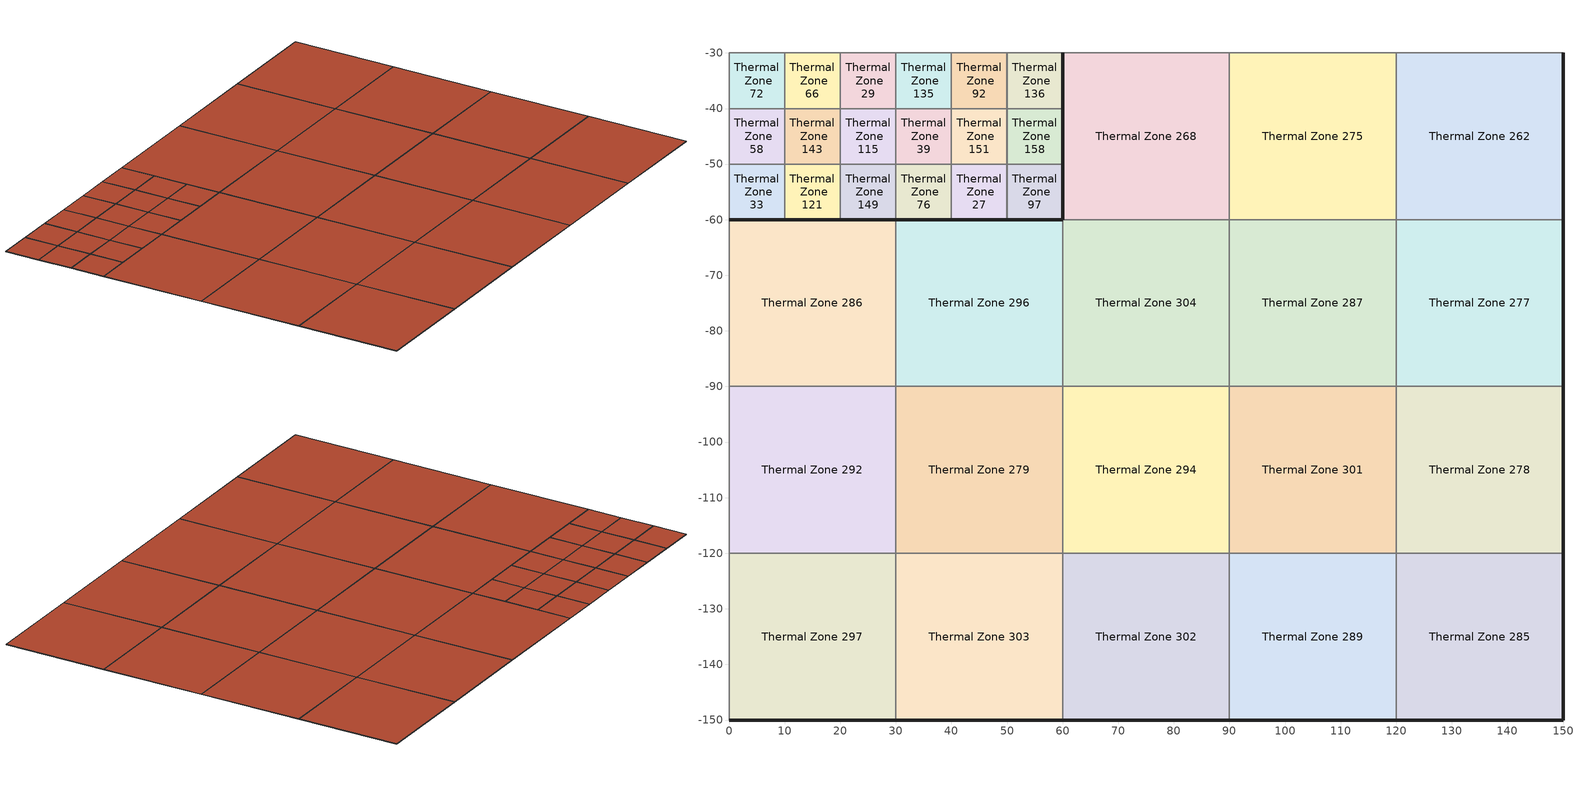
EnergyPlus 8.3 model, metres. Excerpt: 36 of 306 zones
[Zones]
Thermal Zone 115
 floor ground (ASHRAE 90.1-2004 ExtWall Mass ClimateZone 6): 20,-40 30,-40 30,-50 20,-50 z-0.1
 wall to Thermal Zone 29 (ASHRAE 90.1-2004 ExtWall Mass ClimateZone 6 Reversed): 30,-40 20,-40 z-0.1:0
 wall to Thermal Zone 39 (ASHRAE 90.1-2004 ExtWall Mass ClimateZone 6): 30,-50 30,-40 z-0.1:0
 wall to Thermal Zone 149 (ASHRAE 90.1-2004 ExtWall Mass ClimateZone 6 Reversed): 20,-50 30,-50 z-0.1:0
 wall to Thermal Zone 143 (ASHRAE 90.1-2004 ExtWall Mass ClimateZone 6 Reversed): 20,-40 20,-50 z-0.1:0
 roof outside (ASHRAE 90.1-2004 ExtWall Mass ClimateZone 6): 20,-50 30,-50 30,-40 20,-40 z0
Thermal Zone 121
 floor ground (ASHRAE 90.1-2004 ExtWall Mass ClimateZone 6): 10,-50 20,-50 20,-60 10,-60 z-0.1
 wall outside (ASHRAE 90.1-2004 ExtWall Mass ClimateZone 6): 10,-60 20,-60 z-0.1:0
 wall to Thermal Zone 143 (ASHRAE 90.1-2004 ExtWall Mass ClimateZone 6): 20,-50 10,-50 z-0.1:0
 wall to Thermal Zone 149 (ASHRAE 90.1-2004 ExtWall Mass ClimateZone 6): 20,-60 20,-50 z-0.1:0
 wall to Thermal Zone 33 (ASHRAE 90.1-2004 ExtWall Mass ClimateZone 6 Reversed): 10,-50 10,-60 z-0.1:0
 roof outside (ASHRAE 90.1-2004 ExtWall Mass ClimateZone 6): 10,-60 20,-60 20,-50 10,-50 z0
Thermal Zone 135
 floor ground (ASHRAE 90.1-2004 ExtWall Mass ClimateZone 6): 30,-30 40,-30 40,-40 30,-40 z-0.1
 wall to Thermal Zone 50 (ASHRAE 90.1-2004 ExtWall Mass ClimateZone 6 Reversed): 40,-30 30,-30 z-0.1:0
 wall to Thermal Zone 92 (ASHRAE 90.1-2004 ExtWall Mass ClimateZone 6): 40,-40 40,-30 z-0.1:0
 wall to Thermal Zone 39 (ASHRAE 90.1-2004 ExtWall Mass ClimateZone 6): 30,-40 40,-40 z-0.1:0
 wall to Thermal Zone 29 (ASHRAE 90.1-2004 ExtWall Mass ClimateZone 6 Reversed): 30,-30 30,-40 z-0.1:0
 roof outside (ASHRAE 90.1-2004 ExtWall Mass ClimateZone 6): 30,-40 40,-40 40,-30 30,-30 z0
Thermal Zone 136
 floor ground (ASHRAE 90.1-2004 ExtWall Mass ClimateZone 6): 50,-30 60,-30 60,-40 50,-40 z-0.1
 wall outside (ASHRAE 90.1-2004 ExtWall Mass ClimateZone 6): 60,-40 60,-30 z-0.1:0
 wall to Thermal Zone 68 (ASHRAE 90.1-2004 ExtWall Mass ClimateZone 6 Reversed): 60,-30 50,-30 z-0.1:0
 wall to Thermal Zone 158 (ASHRAE 90.1-2004 ExtWall Mass ClimateZone 6): 50,-40 60,-40 z-0.1:0
 wall to Thermal Zone 92 (ASHRAE 90.1-2004 ExtWall Mass ClimateZone 6 Reversed): 50,-30 50,-40 z-0.1:0
 roof outside (ASHRAE 90.1-2004 ExtWall Mass ClimateZone 6): 50,-40 60,-40 60,-30 50,-30 z0
Thermal Zone 143
 floor ground (ASHRAE 90.1-2004 ExtWall Mass ClimateZone 6): 10,-40 20,-40 20,-50 10,-50 z-0.1
 wall to Thermal Zone 66 (ASHRAE 90.1-2004 ExtWall Mass ClimateZone 6 Reversed): 20,-40 10,-40 z-0.1:0
 wall to Thermal Zone 58 (ASHRAE 90.1-2004 ExtWall Mass ClimateZone 6 Reversed): 10,-40 10,-50 z-0.1:0
 roof outside (ASHRAE 90.1-2004 ExtWall Mass ClimateZone 6): 10,-50 20,-50 20,-40 10,-40 z0
Thermal Zone 149
 floor ground (ASHRAE 90.1-2004 ExtWall Mass ClimateZone 6): 20,-50 30,-50 30,-60 20,-60 z-0.1
 wall outside (ASHRAE 90.1-2004 ExtWall Mass ClimateZone 6): 20,-60 30,-60 z-0.1:0
 wall to Thermal Zone 76 (ASHRAE 90.1-2004 ExtWall Mass ClimateZone 6): 30,-60 30,-50 z-0.1:0
 roof outside (ASHRAE 90.1-2004 ExtWall Mass ClimateZone 6): 20,-60 30,-60 30,-50 20,-50 z0
Thermal Zone 151
 floor ground (ASHRAE 90.1-2004 ExtWall Mass ClimateZone 6): 40,-40 50,-40 50,-50 40,-50 z-0.1
 wall to Thermal Zone 92 (ASHRAE 90.1-2004 ExtWall Mass ClimateZone 6 Reversed): 50,-40 40,-40 z-0.1:0
 wall to Thermal Zone 158 (ASHRAE 90.1-2004 ExtWall Mass ClimateZone 6): 50,-50 50,-40 z-0.1:0
 wall to Thermal Zone 27 (ASHRAE 90.1-2004 ExtWall Mass ClimateZone 6 Reversed): 40,-50 50,-50 z-0.1:0
 wall to Thermal Zone 39 (ASHRAE 90.1-2004 ExtWall Mass ClimateZone 6 Reversed): 40,-40 40,-50 z-0.1:0
 roof outside (ASHRAE 90.1-2004 ExtWall Mass ClimateZone 6): 40,-50 50,-50 50,-40 40,-40 z0
Thermal Zone 158
 floor ground (ASHRAE 90.1-2004 ExtWall Mass ClimateZone 6): 50,-40 60,-40 60,-50 50,-50 z-0.1
 wall outside (ASHRAE 90.1-2004 ExtWall Mass ClimateZone 6): 60,-50 60,-40 z-0.1:0
 wall to Thermal Zone 97 (ASHRAE 90.1-2004 ExtWall Mass ClimateZone 6 Reversed): 50,-50 60,-50 z-0.1:0
 roof outside (ASHRAE 90.1-2004 ExtWall Mass ClimateZone 6): 50,-50 60,-50 60,-40 50,-40 z0
Thermal Zone 262
 floor ground (ASHRAE 90.1-2004 ExtWall Mass ClimateZone 6): 120,-30 150,-30 150,-60 120,-60 z-0.1
 wall outside (ASHRAE 90.1-2004 ExtWall Mass ClimateZone 6): 150,-60 150,-30 z-0.1:0
 wall to Thermal Zone 258 (ASHRAE 90.1-2004 ExtWall Mass ClimateZone 6 Reversed): 150,-30 120,-30 z-0.1:0
 wall to Thermal Zone 277 (ASHRAE 90.1-2004 ExtWall Mass ClimateZone 6): 120,-60 150,-60 z-0.1:0
 wall to Thermal Zone 275 (ASHRAE 90.1-2004 ExtWall Mass ClimateZone 6 Reversed): 120,-30 120,-60 z-0.1:0
 roof outside (ASHRAE 90.1-2004 ExtWall Mass ClimateZone 6): 120,-60 150,-60 150,-30 120,-30 z0
Thermal Zone 268
 floor ground (ASHRAE 90.1-2004 ExtWall Mass ClimateZone 6): 60,-30 90,-30 90,-60 60,-60 z-0.1
 wall outside (ASHRAE 90.1-2004 ExtWall Mass ClimateZone 6): 60,-30 60,-60 z-0.1:0
 wall to Thermal Zone 247 (ASHRAE 90.1-2004 ExtWall Mass ClimateZone 6 Reversed): 90,-30 60,-30 z-0.1:0
 wall to Thermal Zone 275 (ASHRAE 90.1-2004 ExtWall Mass ClimateZone 6): 90,-60 90,-30 z-0.1:0
 wall to Thermal Zone 304 (ASHRAE 90.1-2004 ExtWall Mass ClimateZone 6): 60,-60 90,-60 z-0.1:0
 roof outside (ASHRAE 90.1-2004 ExtWall Mass ClimateZone 6): 60,-60 90,-60 90,-30 60,-30 z0
Thermal Zone 27
 floor ground (ASHRAE 90.1-2004 ExtWall Mass ClimateZone 6): 40,-50 50,-50 50,-60 40,-60 z-0.1
 wall outside (ASHRAE 90.1-2004 ExtWall Mass ClimateZone 6): 40,-60 50,-60 z-0.1:0
 wall to Thermal Zone 97 (ASHRAE 90.1-2004 ExtWall Mass ClimateZone 6): 50,-60 50,-50 z-0.1:0
 wall to Thermal Zone 76 (ASHRAE 90.1-2004 ExtWall Mass ClimateZone 6 Reversed): 40,-50 40,-60 z-0.1:0
 roof outside (ASHRAE 90.1-2004 ExtWall Mass ClimateZone 6): 40,-60 50,-60 50,-50 40,-50 z0
Thermal Zone 275
 floor ground (ASHRAE 90.1-2004 ExtWall Mass ClimateZone 6): 90,-30 120,-30 120,-60 90,-60 z-0.1
 wall to Thermal Zone 250 (ASHRAE 90.1-2004 ExtWall Mass ClimateZone 6 Reversed): 120,-30 90,-30 z-0.1:0
 wall to Thermal Zone 287 (ASHRAE 90.1-2004 ExtWall Mass ClimateZone 6): 90,-60 120,-60 z-0.1:0
 roof outside (ASHRAE 90.1-2004 ExtWall Mass ClimateZone 6): 90,-60 120,-60 120,-30 90,-30 z0
Thermal Zone 277
 floor ground (ASHRAE 90.1-2004 ExtWall Mass ClimateZone 6): 120,-60 150,-60 150,-90 120,-90 z-0.1
 wall outside (ASHRAE 90.1-2004 ExtWall Mass ClimateZone 6): 150,-90 150,-60 z-0.1:0
 wall to Thermal Zone 278 (ASHRAE 90.1-2004 ExtWall Mass ClimateZone 6): 120,-90 150,-90 z-0.1:0
 wall to Thermal Zone 287 (ASHRAE 90.1-2004 ExtWall Mass ClimateZone 6 Reversed): 120,-60 120,-90 z-0.1:0
 roof outside (ASHRAE 90.1-2004 ExtWall Mass ClimateZone 6): 120,-90 150,-90 150,-60 120,-60 z0
Thermal Zone 278
 floor ground (ASHRAE 90.1-2004 ExtWall Mass ClimateZone 6): 120,-90 150,-90 150,-120 120,-120 z-0.1
 wall outside (ASHRAE 90.1-2004 ExtWall Mass ClimateZone 6): 150,-120 150,-90 z-0.1:0
 wall to Thermal Zone 285 (ASHRAE 90.1-2004 ExtWall Mass ClimateZone 6): 120,-120 150,-120 z-0.1:0
 wall to Thermal Zone 301 (ASHRAE 90.1-2004 ExtWall Mass ClimateZone 6 Reversed): 120,-90 120,-120 z-0.1:0
 roof outside (ASHRAE 90.1-2004 ExtWall Mass ClimateZone 6): 120,-120 150,-120 150,-90 120,-90 z0
Thermal Zone 279
 floor ground (ASHRAE 90.1-2004 ExtWall Mass ClimateZone 6): 30,-90 60,-90 60,-120 30,-120 z-0.1
 wall to Thermal Zone 296 (ASHRAE 90.1-2004 ExtWall Mass ClimateZone 6 Reversed): 60,-90 30,-90 z-0.1:0
 wall to Thermal Zone 294 (ASHRAE 90.1-2004 ExtWall Mass ClimateZone 6): 60,-120 60,-90 z-0.1:0
 wall to Thermal Zone 303 (ASHRAE 90.1-2004 ExtWall Mass ClimateZone 6): 30,-120 60,-120 z-0.1:0
 wall to Thermal Zone 292 (ASHRAE 90.1-2004 ExtWall Mass ClimateZone 6 Reversed): 30,-90 30,-120 z-0.1:0
 roof outside (ASHRAE 90.1-2004 ExtWall Mass ClimateZone 6): 30,-120 60,-120 60,-90 30,-90 z0
Thermal Zone 285
 floor ground (ASHRAE 90.1-2004 ExtWall Mass ClimateZone 6): 120,-120 150,-120 150,-150 120,-150 z-0.1
 wall outside (ASHRAE 90.1-2004 ExtWall Mass ClimateZone 6): 120,-150 150,-150 150,-120 z-0.1:0
 wall to Thermal Zone 289 (ASHRAE 90.1-2004 ExtWall Mass ClimateZone 6 Reversed): 120,-120 120,-150 z-0.1:0
 roof outside (ASHRAE 90.1-2004 ExtWall Mass ClimateZone 6): 120,-150 150,-150 150,-120 120,-120 z0
Thermal Zone 286
 floor ground (ASHRAE 90.1-2004 ExtWall Mass ClimateZone 6): 0,-60 30,-60 30,-90 0,-90 z-0.1
 wall outside (ASHRAE 90.1-2004 ExtWall Mass ClimateZone 6): 30,-60 0,-60 z-0.1:0
 wall to Thermal Zone 296 (ASHRAE 90.1-2004 ExtWall Mass ClimateZone 6): 30,-90 30,-60 z-0.1:0
 wall to Thermal Zone 292 (ASHRAE 90.1-2004 ExtWall Mass ClimateZone 6): 0,-90 30,-90 z-0.1:0
 wall to Thermal Zone 291 (ASHRAE 90.1-2004 ExtWall Mass ClimateZone 6 Reversed): 0,-60 0,-90 z-0.1:0
 roof outside (ASHRAE 90.1-2004 ExtWall Mass ClimateZone 6): 0,-90 30,-90 30,-60 0,-60 z0
Thermal Zone 287
 floor ground (ASHRAE 90.1-2004 ExtWall Mass ClimateZone 6): 90,-60 120,-60 120,-90 90,-90 z-0.1
 wall to Thermal Zone 301 (ASHRAE 90.1-2004 ExtWall Mass ClimateZone 6): 90,-90 120,-90 z-0.1:0
 wall to Thermal Zone 304 (ASHRAE 90.1-2004 ExtWall Mass ClimateZone 6 Reversed): 90,-60 90,-90 z-0.1:0
 roof outside (ASHRAE 90.1-2004 ExtWall Mass ClimateZone 6): 90,-90 120,-90 120,-60 90,-60 z0
Thermal Zone 289
 floor ground (ASHRAE 90.1-2004 ExtWall Mass ClimateZone 6): 90,-120 120,-120 120,-150 90,-150 z-0.1
 wall outside (ASHRAE 90.1-2004 ExtWall Mass ClimateZone 6): 90,-150 120,-150 z-0.1:0
 wall to Thermal Zone 301 (ASHRAE 90.1-2004 ExtWall Mass ClimateZone 6 Reversed): 120,-120 90,-120 z-0.1:0
 wall to Thermal Zone 302 (ASHRAE 90.1-2004 ExtWall Mass ClimateZone 6 Reversed): 90,-120 90,-150 z-0.1:0
 roof outside (ASHRAE 90.1-2004 ExtWall Mass ClimateZone 6): 90,-150 120,-150 120,-120 90,-120 z0
Thermal Zone 29
 floor ground (ASHRAE 90.1-2004 ExtWall Mass ClimateZone 6): 20,-30 30,-30 30,-40 20,-40 z-0.1
 wall to Thermal Zone 144 (ASHRAE 90.1-2004 ExtWall Mass ClimateZone 6 Reversed): 30,-30 20,-30 z-0.1:0
 wall to Thermal Zone 66 (ASHRAE 90.1-2004 ExtWall Mass ClimateZone 6 Reversed): 20,-30 20,-40 z-0.1:0
 roof outside (ASHRAE 90.1-2004 ExtWall Mass ClimateZone 6): 20,-40 30,-40 30,-30 20,-30 z0
Thermal Zone 292
 floor ground (ASHRAE 90.1-2004 ExtWall Mass ClimateZone 6): 0,-90 30,-90 30,-120 0,-120 z-0.1
 wall to Thermal Zone 297 (ASHRAE 90.1-2004 ExtWall Mass ClimateZone 6): 0,-120 30,-120 z-0.1:0
 wall to Thermal Zone 281 (ASHRAE 90.1-2004 ExtWall Mass ClimateZone 6 Reversed): 0,-90 0,-120 z-0.1:0
 roof outside (ASHRAE 90.1-2004 ExtWall Mass ClimateZone 6): 0,-120 30,-120 30,-90 0,-90 z0
Thermal Zone 294
 floor ground (ASHRAE 90.1-2004 ExtWall Mass ClimateZone 6): 60,-90 90,-90 90,-120 60,-120 z-0.1
 wall to Thermal Zone 304 (ASHRAE 90.1-2004 ExtWall Mass ClimateZone 6 Reversed): 90,-90 60,-90 z-0.1:0
 wall to Thermal Zone 301 (ASHRAE 90.1-2004 ExtWall Mass ClimateZone 6): 90,-120 90,-90 z-0.1:0
 wall to Thermal Zone 302 (ASHRAE 90.1-2004 ExtWall Mass ClimateZone 6): 60,-120 90,-120 z-0.1:0
 roof outside (ASHRAE 90.1-2004 ExtWall Mass ClimateZone 6): 60,-120 90,-120 90,-90 60,-90 z0
Thermal Zone 296
 floor ground (ASHRAE 90.1-2004 ExtWall Mass ClimateZone 6): 30,-60 60,-60 60,-90 30,-90 z-0.1
 wall outside (ASHRAE 90.1-2004 ExtWall Mass ClimateZone 6): 60,-60 30,-60 z-0.1:0
 wall to Thermal Zone 304 (ASHRAE 90.1-2004 ExtWall Mass ClimateZone 6): 60,-90 60,-60 z-0.1:0
 roof outside (ASHRAE 90.1-2004 ExtWall Mass ClimateZone 6): 30,-90 60,-90 60,-60 30,-60 z0
Thermal Zone 297
 floor ground (ASHRAE 90.1-2004 ExtWall Mass ClimateZone 6): 0,-120 30,-120 30,-150 0,-150 z-0.1
 wall outside (ASHRAE 90.1-2004 ExtWall Mass ClimateZone 6): 0,-150 30,-150 z-0.1:0
 wall to Thermal Zone 303 (ASHRAE 90.1-2004 ExtWall Mass ClimateZone 6): 30,-150 30,-120 z-0.1:0
 wall to Thermal Zone 299 (ASHRAE 90.1-2004 ExtWall Mass ClimateZone 6 Reversed): 0,-120 0,-150 z-0.1:0
 roof outside (ASHRAE 90.1-2004 ExtWall Mass ClimateZone 6): 0,-150 30,-150 30,-120 0,-120 z0
Thermal Zone 301
 floor ground (ASHRAE 90.1-2004 ExtWall Mass ClimateZone 6): 90,-90 120,-90 120,-120 90,-120 z-0.1
 roof outside (ASHRAE 90.1-2004 ExtWall Mass ClimateZone 6): 90,-120 120,-120 120,-90 90,-90 z0
Thermal Zone 302
 floor ground (ASHRAE 90.1-2004 ExtWall Mass ClimateZone 6): 60,-120 90,-120 90,-150 60,-150 z-0.1
 wall outside (ASHRAE 90.1-2004 ExtWall Mass ClimateZone 6): 60,-150 90,-150 z-0.1:0
 wall to Thermal Zone 303 (ASHRAE 90.1-2004 ExtWall Mass ClimateZone 6 Reversed): 60,-120 60,-150 z-0.1:0
 roof outside (ASHRAE 90.1-2004 ExtWall Mass ClimateZone 6): 60,-150 90,-150 90,-120 60,-120 z0
Thermal Zone 303
 floor ground (ASHRAE 90.1-2004 ExtWall Mass ClimateZone 6): 30,-120 60,-120 60,-150 30,-150 z-0.1
 wall outside (ASHRAE 90.1-2004 ExtWall Mass ClimateZone 6): 30,-150 60,-150 z-0.1:0
 roof outside (ASHRAE 90.1-2004 ExtWall Mass ClimateZone 6): 30,-150 60,-150 60,-120 30,-120 z0
Thermal Zone 304
 floor ground (ASHRAE 90.1-2004 ExtWall Mass ClimateZone 6): 60,-60 90,-60 90,-90 60,-90 z-0.1
 roof outside (ASHRAE 90.1-2004 ExtWall Mass ClimateZone 6): 60,-90 90,-90 90,-60 60,-60 z0
Thermal Zone 33
 floor ground (ASHRAE 90.1-2004 ExtWall Mass ClimateZone 6): 0,-50 10,-50 10,-60 0,-60 z-0.1
 wall outside (ASHRAE 90.1-2004 ExtWall Mass ClimateZone 6): 0,-60 10,-60 z-0.1:0
 wall to Thermal Zone 58 (ASHRAE 90.1-2004 ExtWall Mass ClimateZone 6): 10,-50 0,-50 z-0.1:0
 wall to Thermal Zone 31 (ASHRAE 90.1-2004 ExtWall Mass ClimateZone 6 Reversed): 0,-50 0,-60 z-0.1:0
 roof outside (ASHRAE 90.1-2004 ExtWall Mass ClimateZone 6): 0,-60 10,-60 10,-50 0,-50 z0
Thermal Zone 39
 floor ground (ASHRAE 90.1-2004 ExtWall Mass ClimateZone 6): 30,-40 40,-40 40,-50 30,-50 z-0.1
 wall to Thermal Zone 76 (ASHRAE 90.1-2004 ExtWall Mass ClimateZone 6 Reversed): 30,-50 40,-50 z-0.1:0
 roof outside (ASHRAE 90.1-2004 ExtWall Mass ClimateZone 6): 30,-50 40,-50 40,-40 30,-40 z0
Thermal Zone 58
 floor ground (ASHRAE 90.1-2004 ExtWall Mass ClimateZone 6): 0,-40 10,-40 10,-50 0,-50 z-0.1
 wall to Thermal Zone 72 (ASHRAE 90.1-2004 ExtWall Mass ClimateZone 6 Reversed): 10,-40 0,-40 z-0.1:0
 wall to Thermal Zone 65 (ASHRAE 90.1-2004 ExtWall Mass ClimateZone 6 Reversed): 0,-40 0,-50 z-0.1:0
 roof outside (ASHRAE 90.1-2004 ExtWall Mass ClimateZone 6): 0,-50 10,-50 10,-40 0,-40 z0
Thermal Zone 66
 floor ground (ASHRAE 90.1-2004 ExtWall Mass ClimateZone 6): 10,-30 20,-30 20,-40 10,-40 z-0.1
 wall to Thermal Zone 85 (ASHRAE 90.1-2004 ExtWall Mass ClimateZone 6 Reversed): 20,-30 10,-30 z-0.1:0
 wall to Thermal Zone 72 (ASHRAE 90.1-2004 ExtWall Mass ClimateZone 6 Reversed): 10,-30 10,-40 z-0.1:0
 roof outside (ASHRAE 90.1-2004 ExtWall Mass ClimateZone 6): 10,-40 20,-40 20,-30 10,-30 z0
Thermal Zone 72
 floor ground (ASHRAE 90.1-2004 ExtWall Mass ClimateZone 6): 0,-30 10,-30 10,-40 0,-40 z-0.1
 wall to Thermal Zone 78 (ASHRAE 90.1-2004 ExtWall Mass ClimateZone 6 Reversed): 10,-30 0,-30 z-0.1:0
 wall to Thermal Zone 125 (ASHRAE 90.1-2004 ExtWall Mass ClimateZone 6 Reversed): 0,-30 0,-40 z-0.1:0
 roof outside (ASHRAE 90.1-2004 ExtWall Mass ClimateZone 6): 0,-40 10,-40 10,-30 0,-30 z0
Thermal Zone 76
 floor ground (ASHRAE 90.1-2004 ExtWall Mass ClimateZone 6): 30,-50 40,-50 40,-60 30,-60 z-0.1
 wall outside (ASHRAE 90.1-2004 ExtWall Mass ClimateZone 6): 30,-60 40,-60 z-0.1:0
 roof outside (ASHRAE 90.1-2004 ExtWall Mass ClimateZone 6): 30,-60 40,-60 40,-50 30,-50 z0
Thermal Zone 92
 floor ground (ASHRAE 90.1-2004 ExtWall Mass ClimateZone 6): 40,-30 50,-30 50,-40 40,-40 z-0.1
 wall to Thermal Zone 49 (ASHRAE 90.1-2004 ExtWall Mass ClimateZone 6 Reversed): 50,-30 40,-30 z-0.1:0
 roof outside (ASHRAE 90.1-2004 ExtWall Mass ClimateZone 6): 40,-40 50,-40 50,-30 40,-30 z0
Thermal Zone 97
 floor ground (ASHRAE 90.1-2004 ExtWall Mass ClimateZone 6): 50,-50 60,-50 60,-60 50,-60 z-0.1
 wall outside (ASHRAE 90.1-2004 ExtWall Mass ClimateZone 6): 50,-60 60,-60 60,-50 z-0.1:0
 roof outside (ASHRAE 90.1-2004 ExtWall Mass ClimateZone 6): 50,-60 60,-60 60,-50 50,-50 z0
[Building]
Building 1: North Axis {deg}=0; Solar Distribution=FullExteriorWithReflections
[Material] Thermal Absorptance=0.9
Name | Roughness | Thickness {m} | Conductivity {W/m-K} | Density {kg/m3} | Specific Heat {J/kg-K} | Solar Absorptance | Visible Absorptance
1/2IN Gypsum | Smooth | 0.0127 | 0.16 | 784.9 | 830 | 0.4 | 0.4
1IN Stucco | Smooth | 0.0253 | 0.6918 | 1858 | 837 | 0.92 | 0.92
8IN CONCRETE HW RefBldg | Rough | 0.2032 | 1.311 | 2240 | 836.8 | 0.7 | 0.7
Mass NonRes Wall Insulation-1.69 | MediumRough | 0.0623673 | 0.049 | 265 | 836.8 | 0.7 | 0.7
[Construction]
ASHRAE 90.1-2004 ExtWall Mass ClimateZone 6: 1IN Stucco, 8IN CONCRETE HW RefBldg, Mass NonRes Wall Insulation-1.69, 1/2IN Gypsum
ASHRAE 90.1-2004 ExtWall Mass ClimateZone 6 Reversed: 1/2IN Gypsum, Mass NonRes Wall Insulation-1.69, 8IN CONCRETE HW RefBldg, 1IN Stucco
[Zone]
Thermal Zone 115; Thermal Zone 121; Thermal Zone 135; Thermal Zone 136; Thermal Zone 143; Thermal Zone 149; Thermal Zone 151; Thermal Zone 158; Thermal Zone 262; Thermal Zone 268; Thermal Zone 27; Thermal Zone 275; Thermal Zone 277; Thermal Zone 278; Thermal Zone 279; Thermal Zone 285; Thermal Zone 286; Thermal Zone 287; Thermal Zone 289; Thermal Zone 29; Thermal Zone 292; Thermal Zone 294; Thermal Zone 296; Thermal Zone 297; Thermal Zone 301; Thermal Zone 302; Thermal Zone 303; Thermal Zone 304; Thermal Zone 33; Thermal Zone 39; Thermal Zone 58; Thermal Zone 66; Thermal Zone 72; Thermal Zone 76; Thermal Zone 92; Thermal Zone 97
